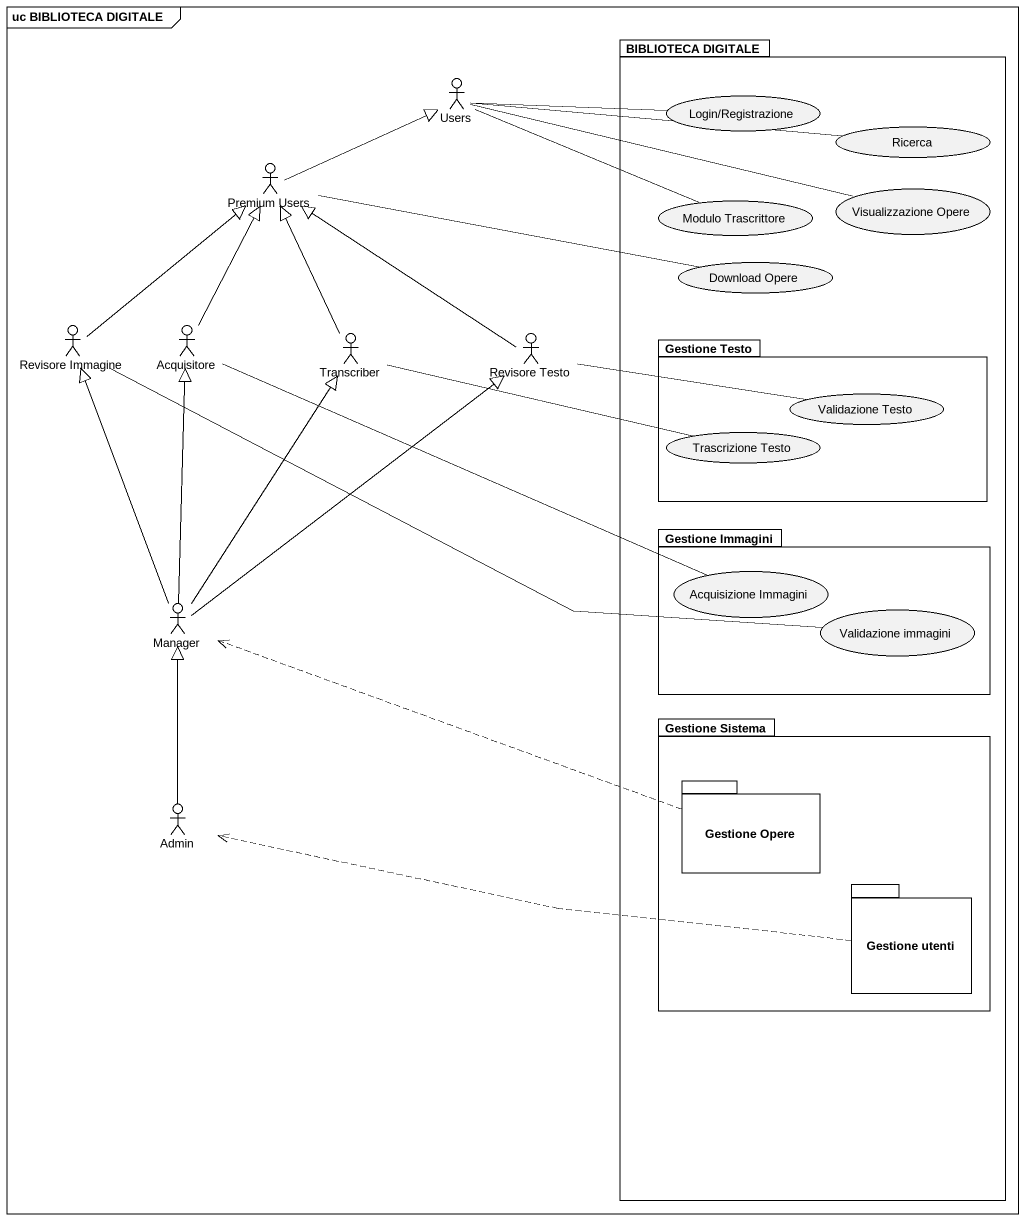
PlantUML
@startuml
mainframe uc BIBLIOTECA DIGITALE
package "BIBLIOTECA DIGITALE" as BIBLIOTECA_DIGITALE {
  usecase "Login/Registrazione" as Login_Registrazione
  usecase Ricerca
  usecase "Modulo Trascrittore" as Modulo_Trascrittore
  usecase "Visualizzazione Opere" as Visualizzazione_Opere
  usecase "Download Opere" as Download_Opere
  package "Gestione Testo" as Gestione_Testo {
    usecase "Validazione Testo" as Validazione_Testo
    usecase "Trascrizione Testo" as Trascrizione_Testo
  }
  package "Gestione Immagini" as Gestione_Immagini {
    usecase "Acquisizione Immagini" as Acquisizione_Immagini
    usecase "Validazione immagini" as Validazione_immagini
  }
  package "Gestione Sistema" as Gestione_Sistema {
    package "Gestione Opere" as Gestione_Opere {
    }
    package "Gestione utenti" as Gestione_utenti {
    }
  }
}
actor Users
actor "Premium Users" as Premium_Users
actor "Revisore Immagine" as Revisore_Immagine
actor Acquisitore
actor Transcriber
actor "Revisore Testo" as Revisore_Testo
actor Manager
actor Admin
Users -right- Login_Registrazione
Users -right- Ricerca
Users -right- Modulo_Trascrittore
Premium_Users -right-|> Users
Premium_Users -right- Download_Opere
Visualizzazione_Opere -left- Users
Revisore_Immagine -up-|> Premium_Users
Revisore_Immagine -right- Validazione_immagini
Acquisitore -up-|> Premium_Users
Acquisitore -right- Acquisizione_Immagini
Transcriber -up-|> Premium_Users
Transcriber -right- Trascrizione_Testo
Revisore_Testo -up-|> Premium_Users
Revisore_Testo -right- Validazione_Testo
Manager -up-|> Revisore_Immagine
Manager -up-|> Acquisitore
Manager -up-|> Transcriber
Manager -up-|> Revisore_Testo
Admin -up-|> Manager
Gestione_Opere .left.> Manager
Gestione_utenti .left.> Admin
@enduml
